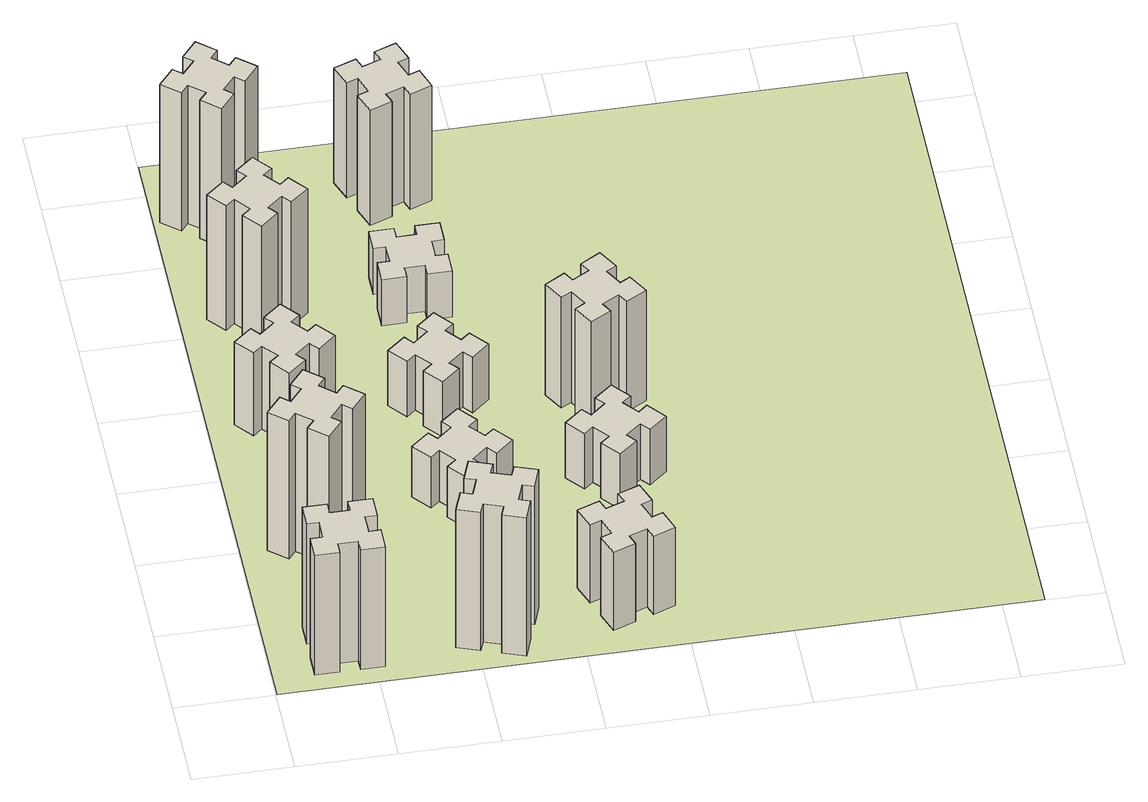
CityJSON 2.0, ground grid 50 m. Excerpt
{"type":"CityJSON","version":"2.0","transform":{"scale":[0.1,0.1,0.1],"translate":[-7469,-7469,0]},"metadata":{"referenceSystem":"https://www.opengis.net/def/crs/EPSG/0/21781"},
"CityObjects":{
"building1":{"type":"Building","attributes":{"class":"1000","function":"1000","usage":"1000","yearOfConstruction":2016,"roofType":"1000","measuredHeight":78,"storeysAboveGround":30,"storeysBelowGround":0},"geometry":[{"type":"Solid","lod":"1","boundaries":[[[[0,1,2,3,4,5,6,7,8,9,10,11,12,13,14,15,16,17,18,19]],[[17,16,20,21]],[[16,15,22,20]],[[15,14,23,22]],[[14,13,24,23]],[[13,12,25,24]],[[12,11,26,25]],[[11,10,27,26]],[[10,9,28,27]],[[9,8,29,28]],[[8,7,30,29]],[[7,6,31,30]],[[6,5,32,31]],[[5,4,33,32]],[[4,3,34,33]],[[3,2,35,34]],[[2,1,36,35]],[[1,0,37,36]],[[0,19,38,37]],[[19,18,39,38]],[[18,17,21,39]],[[24,25,26,27,28,29,30,31,32,33,34,35,36,37,38,39,21,20,22,23]]]]}]},
"building2":{"type":"Building","attributes":{"class":"1000","function":"1000","usage":"1000","yearOfConstruction":2016,"roofType":"1000","measuredHeight":90,"storeysAboveGround":30,"storeysBelowGround":0},"geometry":[{"type":"Solid","lod":"1","boundaries":[[[[40,41,42,43,44,45,46,47,48,49,50,51,52,53,54,55,56,57,58,59]],[[57,56,60,61]],[[56,55,62,60]],[[55,54,63,62]],[[54,53,64,63]],[[53,52,65,64]],[[52,51,66,65]],[[51,50,67,66]],[[50,49,68,67]],[[49,48,69,68]],[[48,47,70,69]],[[47,46,71,70]],[[46,45,72,71]],[[45,44,73,72]],[[44,43,74,73]],[[43,42,75,74]],[[42,41,76,75]],[[41,40,77,76]],[[40,59,78,77]],[[59,58,79,78]],[[58,57,61,79]],[[64,65,66,67,68,69,70,71,72,73,74,75,76,77,78,79,61,60,62,63]]]]}]},
"building3":{"type":"Building","attributes":{"class":"1000","function":"1000","usage":"1000","yearOfConstruction":2016,"roofType":"1000","measuredHeight":54,"storeysAboveGround":30,"storeysBelowGround":0},"geometry":[{"type":"Solid","lod":"1","boundaries":[[[[80,81,82,83,84,85,86,87,88,89,90,91,92,93,94,95,96,97,98,99]],[[97,96,100,101]],[[96,95,102,100]],[[95,94,103,102]],[[94,93,104,103]],[[93,92,105,104]],[[92,91,106,105]],[[91,90,107,106]],[[90,89,108,107]],[[89,88,109,108]],[[88,87,110,109]],[[87,86,111,110]],[[86,85,112,111]],[[85,84,113,112]],[[84,83,114,113]],[[83,82,115,114]],[[82,81,116,115]],[[81,80,117,116]],[[80,99,118,117]],[[99,98,119,118]],[[98,97,101,119]],[[104,105,106,107,108,109,110,111,112,113,114,115,116,117,118,119,101,100,102,103]]]]}]},
"building4":{"type":"Building","attributes":{"class":"1000","function":"1000","usage":"1000","yearOfConstruction":2016,"roofType":"1000","measuredHeight":81,"storeysAboveGround":30,"storeysBelowGround":0},"geometry":[{"type":"Solid","lod":"1","boundaries":[[[[120,121,122,123,124,125,126,127,128,129,130,131,132,133,134,135,136,137,138,139]],[[137,136,140,141]],[[136,135,142,140]],[[135,134,143,142]],[[134,133,144,143]],[[133,132,145,144]],[[132,131,146,145]],[[131,130,147,146]],[[130,129,148,147]],[[129,128,149,148]],[[128,127,150,149]],[[127,126,151,150]],[[126,125,152,151]],[[125,124,153,152]],[[124,123,154,153]],[[123,122,155,154]],[[122,121,156,155]],[[121,120,157,156]],[[120,139,158,157]],[[139,138,159,158]],[[138,137,141,159]],[[144,145,146,147,148,149,150,151,152,153,154,155,156,157,158,159,141,140,142,143]]]]}]},
"building5":{"type":"Building","attributes":{"class":"1000","function":"1000","usage":"1000","yearOfConstruction":2016,"roofType":"1000","measuredHeight":90,"storeysAboveGround":30,"storeysBelowGround":0},"geometry":[{"type":"Solid","lod":"1","boundaries":[[[[160,161,162,163,164,165,166,167,168,169,170,171,172,173,174,175,176,177,178,179]],[[177,176,180,181]],[[176,175,182,180]],[[175,174,183,182]],[[174,173,184,183]],[[173,172,185,184]],[[172,171,186,185]],[[171,170,187,186]],[[170,169,188,187]],[[169,168,189,188]],[[168,167,190,189]],[[167,166,191,190]],[[166,165,192,191]],[[165,164,193,192]],[[164,163,194,193]],[[163,162,195,194]],[[162,161,196,195]],[[161,160,197,196]],[[160,179,198,197]],[[179,178,199,198]],[[178,177,181,199]],[[184,185,186,187,188,189,190,191,192,193,194,195,196,197,198,199,181,180,182,183]]]]}]},
"building6":{"type":"Building","attributes":{"class":"1000","function":"1000","usage":"1000","yearOfConstruction":2016,"roofType":"1000","measuredHeight":90,"storeysAboveGround":30,"storeysBelowGround":0},"geometry":[{"type":"Solid","lod":"1","boundaries":[[[[200,201,202,203,204,205,206,207,208,209,210,211,212,213,214,215,216,217,218,219]],[[217,216,220,221]],[[216,215,222,220]],[[215,214,223,222]],[[214,213,224,223]],[[213,212,225,224]],[[212,211,226,225]],[[211,210,227,226]],[[210,209,228,227]],[[209,208,229,228]],[[208,207,230,229]],[[207,206,231,230]],[[206,205,232,231]],[[205,204,233,232]],[[204,203,234,233]],[[203,202,235,234]],[[202,201,236,235]],[[201,200,237,236]],[[200,219,238,237]],[[219,218,239,238]],[[218,217,221,239]],[[224,225,226,227,228,229,230,231,232,233,234,235,236,237,238,239,221,220,222,223]]]]}]},
"building7":{"type":"Building","attributes":{"class":"1000","function":"1000","usage":"1000","yearOfConstruction":2016,"roofType":"1000","measuredHeight":33,"storeysAboveGround":30,"storeysBelowGround":0},"geometry":[{"type":"Solid","lod":"1","boundaries":[[[[240,241,242,243,244,245,246,247,248,249,250,251,252,253,254,255,256,257,258,259]],[[257,256,260,261]],[[256,255,262,260]],[[255,254,263,262]],[[254,253,264,263]],[[253,252,265,264]],[[252,251,266,265]],[[251,250,267,266]],[[250,249,268,267]],[[249,248,269,268]],[[248,247,270,269]],[[247,246,271,270]],[[246,245,272,271]],[[245,244,273,272]],[[244,243,274,273]],[[243,242,275,274]],[[242,241,276,275]],[[241,240,277,276]],[[240,259,278,277]],[[259,258,279,278]],[[258,257,261,279]],[[264,265,266,267,268,269,270,271,272,273,274,275,276,277,278,279,261,260,262,263]]]]}]},
"building8":{"type":"Building","attributes":{"class":"1000","function":"1000","usage":"1000","yearOfConstruction":2016,"roofType":"1000","measuredHeight":36,"storeysAboveGround":30,"storeysBelowGround":0},"geometry":[{"type":"Solid","lod":"1","boundaries":[[[[280,281,282,283,284,285,286,287,288,289,290,291,292,293,294,295,296,297,298,299]],[[297,296,300,301]],[[296,295,302,300]],[[295,294,303,302]],[[294,293,304,303]],[[293,292,305,304]],[[292,291,306,305]],[[291,290,307,306]],[[290,289,308,307]],[[289,288,309,308]],[[288,287,310,309]],[[287,286,311,310]],[[286,285,312,311]],[[285,284,313,312]],[[284,283,314,313]],[[283,282,315,314]],[[282,281,316,315]],[[281,280,317,316]],[[280,299,318,317]],[[299,298,319,318]],[[298,297,301,319]],[[304,305,306,307,308,309,310,311,312,313,314,315,316,317,318,319,301,300,302,303]]]]}]},
"building9":{"type":"Building","attributes":{"class":"1000","function":"1000","usage":"1000","yearOfConstruction":2016,"roofType":"1000","measuredHeight":51,"storeysAboveGround":30,"storeysBelowGround":0},"geometry":[{"type":"Solid","lod":"1","boundaries":[[[[320,321,322,323,324,325,326,327,328,329,330,331,332,333,334,335,336,337,338,339]],[[337,336,340,341]],[[336,335,342,340]],[[335,334,343,342]],[[334,333,344,343]],[[333,332,345,344]],[[332,331,346,345]],[[331,330,347,346]],[[330,329,348,347]],[[329,328,349,348]],[[328,327,350,349]],[[327,326,351,350]],[[326,325,352,351]],[[325,324,353,352]],[[324,323,354,353]],[[323,322,355,354]],[[322,321,356,355]],[[321,320,357,356]],[[320,339,358,357]],[[339,338,359,358]],[[338,337,341,359]],[[344,345,346,347,348,349,350,351,352,353,354,355,356,357,358,359,341,340,342,343]]]]}]},
"building10":{"type":"Building","attributes":{"class":"1000","function":"1000","usage":"1000","yearOfConstruction":2016,"roofType":"1000","measuredHeight":30,"storeysAboveGround":30,"storeysBelowGround":0},"geometry":[{"type":"Solid","lod":"1","boundaries":[[[[360,361,362,363,364,365,366,367,368,369,370,371,372,373,374,375,376,377,378,379]],[[377,376,380,381]],[[376,375,382,380]],[[375,374,383,382]],[[374,373,384,383]],[[373,372,385,384]],[[372,371,386,385]],[[371,370,387,386]],[[370,369,388,387]],[[369,368,389,388]],[[368,367,390,389]],[[367,366,391,390]],[[366,365,392,391]],[[365,364,393,392]],[[364,363,394,393]],[[363,362,395,394]],[[362,361,396,395]],[[361,360,397,396]],[[360,379,398,397]],[[379,378,399,398]],[[378,377,381,399]],[[384,385,386,387,388,389,390,391,392,393,394,395,396,397,398,399,381,380,382,383]]]]}]},
"building11":{"type":"Building","attributes":{"class":"1000","function":"1000","usage":"1000","yearOfConstruction":2016,"roofType":"1000","measuredHeight":75,"storeysAboveGround":30,"storeysBelowGround":0},"geometry":[{"type":"Solid","lod":"1","boundaries":[[[[400,401,402,403,404,405,406,407,408,409,410,411,412,413,414,415,416,417,418,419]],[[417,416,420,421]],[[416,415,422,420]],[[415,414,423,422]],[[414,413,424,423]],[[413,412,425,424]],[[412,411,426,425]],[[411,410,427,426]],[[410,409,428,427]],[[409,408,429,428]],[[408,407,430,429]],[[407,406,431,430]],[[406,405,432,431]],[[405,404,433,432]],[[404,403,434,433]],[[403,402,435,434]],[[402,401,436,435]],[[401,400,437,436]],[[400,419,438,437]],[[419,418,439,438]],[[418,417,421,439]],[[424,425,426,427,428,429,430,431,432,433,434,435,436,437,438,439,421,420,422,423]]]]}]},
"building12":{"type":"Building","attributes":{"class":"1000","function":"1000","usage":"1000","yearOfConstruction":2016,"roofType":"1000","measuredHeight":36,"storeysAboveGround":30,"storeysBelowGround":0},"geometry":[{"type":"Solid","lod":"1","boundaries":[[[[440,441,442,443,444,445,446,447,448,449,450,451,452,453,454,455,456,457,458,459]],[[457,456,460,461]],[[456,455,462,460]],[[455,454,463,462]],[[454,453,464,463]],[[453,452,465,464]],[[452,451,466,465]],[[451,450,467,466]],[[450,449,468,467]],[[449,448,469,468]],[[448,447,470,469]],[[447,446,471,470]],[[446,445,472,471]],[[445,444,473,472]],[[444,443,474,473]],[[443,442,475,474]],[[442,441,476,475]],[[441,440,477,476]],[[440,459,478,477]],[[459,458,479,478]],[[458,457,461,479]],[[464,465,466,467,468,469,470,471,472,473,474,475,476,477,478,479,461,460,462,463]]]]}]},
"building13":{"type":"Building","attributes":{"class":"1000","function":"1000","usage":"1000","yearOfConstruction":2016,"roofType":"1000","measuredHeight":72,"storeysAboveGround":30,"storeysBelowGround":0},"geometry":[{"type":"Solid","lod":"1","boundaries":[[[[480,481,482,483,484,485,486,487,488,489,490,491,492,493,494,495,496,497,498,499]],[[497,496,500,501]],[[496,495,502,500]],[[495,494,503,502]],[[494,493,504,503]],[[493,492,505,504]],[[492,491,506,505]],[[491,490,507,506]],[[490,489,508,507]],[[489,488,509,508]],[[488,487,510,509]],[[487,486,511,510]],[[486,485,512,511]],[[485,484,513,512]],[[484,483,514,513]],[[483,482,515,514]],[[482,481,516,515]],[[481,480,517,516]],[[480,499,518,517]],[[499,498,519,518]],[[498,497,501,519]],[[504,505,506,507,508,509,510,511,512,513,514,515,516,517,518,519,501,500,502,503]]]]}]},
"landuse1":{"type":"LandUse","attributes":{"name":"plot1","function":"1010"},"geometry":[{"type":"MultiSurface","lod":"1","boundaries":[[[520,521,522,523]]]}]}
},
"vertices":[
[265,325,0],[265,225,0],[205,225,0],[205,105,0],[325,105,0],[325,165,0],[425,165,0],[425,105,0],[545,105,0],[545,225,0],[485,225,0],[485,325,0],[545,325,0],[545,445,0],[425,445,0],[425,385,0],[325,385,0],[325,445,0],[205,445,0],[205,325,0],[325,385,780],[325,445,780],[425,385,780],[425,445,780],[545,445,780],[545,325,780],[485,325,780],[485,225,780],[545,225,780],[545,105,780],[425,105,780],[425,165,780],[325,165,780],[325,105,780],[205,105,780],[205,225,780],[265,225,780],[265,325,780],[205,325,780],[205,445,780],
[484,1067,0],[408,1132,0],[446,1178,0],[354,1255,0],[277,1163,0],[323,1124,0],[259,1048,0],[213,1086,0],[136,994,0],[228,917,0],[266,963,0],[343,899,0],[304,853,0],[396,776,0],[473,868,0],[427,906,0],[492,983,0],[538,944,0],[615,1036,0],[523,1113,0],[492,983,900],[538,944,900],[427,906,900],[473,868,900],[396,776,900],[304,853,900],[343,899,900],[266,963,900],[228,917,900],[136,994,900],[213,1086,900],[259,1048,900],[323,1124,900],[277,1163,900],[354,1255,900],[446,1178,900],[408,1132,900],[484,1067,900],[523,1113,900],[615,1036,900],
[492,1888,0],[427,1964,0],[473,2003,0],[396,2095,0],[304,2018,0],[343,1972,0],[266,1907,0],[228,1953,0],[136,1876,0],[213,1784,0],[259,1823,0],[323,1746,0],[277,1708,0],[354,1616,0],[446,1693,0],[408,1739,0],[484,1803,0],[523,1757,0],[615,1834,0],[538,1926,0],[484,1803,540],[523,1757,540],[408,1739,540],[446,1693,540],[354,1616,540],[277,1708,540],[323,1746,540],[259,1823,540],[213,1784,540],[136,1876,540],[228,1953,540],[266,1907,540],[343,1972,540],[304,2018,540],[396,2095,540],[473,2003,540],[427,1964,540],[492,1888,540],[538,1926,540],[615,1834,540],
[343,2712,0],[266,2647,0],[228,2693,0],[136,2616,0],[213,2524,0],[259,2563,0],[323,2486,0],[277,2448,0],[354,2356,0],[446,2433,0],[408,2479,0],[484,2543,0],[523,2497,0],[615,2574,0],[538,2666,0],[492,2628,0],[427,2704,0],[473,2743,0],[396,2835,0],[304,2758,0],[427,2704,810],[473,2743,810],[492,2628,810],[538,2666,810],[615,2574,810],[523,2497,810],[484,2543,810],[408,2479,810],[446,2433,810],[354,2356,810],[277,2448,810],[323,2486,810],[259,2563,810],[213,2524,810],[136,2616,810],[228,2693,810],[266,2647,810],[343,2712,810],[304,2758,810],[396,2835,810],
[1029,360,0],[995,266,0],[939,287,0],[897,174,0],[1010,133,0],[1031,189,0],[1125,155,0],[1104,99,0],[1217,57,0],[1258,170,0],[1202,191,0],[1236,285,0],[1292,264,0],[1333,377,0],[1220,418,0],[1200,362,0],[1106,396,0],[1127,452,0],[1014,493,0],[973,380,0],[1106,396,900],[1127,452,900],[1200,362,900],[1220,418,900],[1333,377,900],[1292,264,900],[1236,285,900],[1202,191,900],[1258,170,900],[1217,57,900],[1104,99,900],[1125,155,900],[1031,189,900],[1010,133,900],[897,174,900],[939,287,900],[995,266,900],[1029,360,900],[973,380,900],[1014,493,900],
[384,3387,0],[308,3452,0],[346,3498,0],[254,3575,0],[177,3483,0],[223,3444,0],[159,3368,0],[113,3406,0],[36,3314,0],[128,3237,0],[166,3283,0],[243,3219,0],[204,3173,0],[296,3096,0],[373,3188,0],[327,3226,0],[392,3303,0],[438,3264,0],[515,3356,0],[423,3433,0],[392,3303,900],[438,3264,900],[327,3226,900],[373,3188,900],[296,3096,900],[204,3173,900],[243,3219,900],[166,3283,900],[128,3237,900],[36,3314,900],[113,3406,900],[159,3368,900],[223,3444,900],[177,3483,900],[254,3575,900],[346,3498,900],[308,3452,900],[384,3387,900],[423,3433,900],[515,3356,900],
[1083,1332,0],[1006,1267,0],[968,1313,0],[876,1236,0],[953,1144,0],[999,1183,0],[1063,1106,0],[1017,1068,0],[1094,976,0],[1186,1053,0],[1148,1099,0],[1224,1163,0],[1263,1117,0],[1355,1194,0],[1278,1286,0],[1232,1248,0],[1167,1324,0],[1213,1363,0],[1136,1455,0],[1044,1378,0],[1167,1324,330],[1213,1363,330],[1232,1248,330],[1278,1286,330],[1355,1194,330],[1263,1117,330],[1224,1163,330],[1148,1099,330],[1186,1053,330],[1094,976,330],[1017,1068,330],[1063,1106,330],[999,1183,330],[953,1144,330],[876,1236,330],[968,1313,330],[1006,1267,330],[1083,1332,330],[1044,1378,330],[1136,1455,330],
[1232,1888,0],[1167,1964,0],[1213,2003,0],[1136,2095,0],[1044,2018,0],[1083,1972,0],[1006,1907,0],[968,1953,0],[876,1876,0],[953,1784,0],[999,1823,0],[1063,1746,0],[1017,1708,0],[1094,1616,0],[1186,1693,0],[1148,1739,0],[1224,1803,0],[1263,1757,0],[1355,1834,0],[1278,1926,0],[1224,1803,360],[1263,1757,360],[1148,1739,360],[1186,1693,360],[1094,1616,360],[1017,1708,360],[1063,1746,360],[999,1823,360],[953,1784,360],[876,1876,360],[968,1953,360],[1006,1907,360],[1083,1972,360],[1044,2018,360],[1136,2095,360],[1213,2003,360],[1167,1964,360],[1232,1888,360],[1278,1926,360],[1355,1834,360],
[1765,496,0],[1671,462,0],[1650,518,0],[1537,477,0],[1579,364,0],[1635,385,0],[1669,291,0],[1613,270,0],[1654,157,0],[1767,199,0],[1746,255,0],[1840,289,0],[1860,233,0],[1973,274,0],[1932,387,0],[1876,366,0],[1842,460,0],[1898,480,0],[1857,593,0],[1744,552,0],[1842,460,510],[1898,480,510],[1876,366,510],[1932,387,510],[1973,274,510],[1860,233,510],[1840,289,510],[1746,255,510],[1767,199,510],[1654,157,510],[1613,270,510],[1669,291,510],[1635,385,510],[1579,364,510],[1537,477,510],[1650,518,510],[1671,462,510],[1765,496,510],[1744,552,510],[1857,593,510],
[1225,2545,0],[1225,2645,0],[1285,2645,0],[1285,2765,0],[1165,2765,0],[1165,2705,0],[1065,2705,0],[1065,2765,0],[945,2765,0],[945,2645,0],[1005,2645,0],[1005,2545,0],[945,2545,0],[945,2425,0],[1065,2425,0],[1065,2485,0],[1165,2485,0],[1165,2425,0],[1285,2425,0],[1285,2545,0],[1165,2485,300],[1165,2425,300],[1065,2485,300],[1065,2425,300],[945,2425,300],[945,2545,300],[1005,2545,300],[1005,2645,300],[945,2645,300],[945,2765,300],[1065,2765,300],[1065,2705,300],[1165,2705,300],[1165,2765,300],[1285,2765,300],[1285,2645,300],[1225,2645,300],[1225,2545,300],[1285,2545,300],[1285,2425,300],
[1125,3456,0],[1031,3422,0],[1010,3478,0],[897,3437,0],[939,3324,0],[995,3345,0],[1029,3251,0],[973,3230,0],[1014,3117,0],[1127,3159,0],[1106,3215,0],[1200,3249,0],[1220,3193,0],[1333,3234,0],[1292,3347,0],[1236,3326,0],[1202,3420,0],[1258,3440,0],[1217,3553,0],[1104,3512,0],[1202,3420,750],[1258,3440,750],[1236,3326,750],[1292,3347,750],[1333,3234,750],[1220,3193,750],[1200,3249,750],[1106,3215,750],[1127,3159,750],[1014,3117,750],[973,3230,750],[1029,3251,750],[995,3345,750],[939,3324,750],[897,3437,750],[1010,3478,750],[1031,3422,750],[1125,3456,750],[1104,3512,750],[1217,3553,750],
[1823,1332,0],[1746,1267,0],[1708,1313,0],[1616,1236,0],[1693,1144,0],[1739,1183,0],[1803,1106,0],[1757,1068,0],[1834,976,0],[1926,1053,0],[1888,1099,0],[1964,1163,0],[2003,1117,0],[2095,1194,0],[2018,1286,0],[1972,1248,0],[1907,1324,0],[1953,1363,0],[1876,1455,0],[1784,1378,0],[1907,1324,360],[1953,1363,360],[1972,1248,360],[2018,1286,360],[2095,1194,360],[2003,1117,360],[1964,1163,360],[1888,1099,360],[1926,1053,360],[1834,976,360],[1757,1068,360],[1803,1106,360],[1739,1183,360],[1693,1144,360],[1616,1236,360],[1708,1313,360],[1746,1267,360],[1823,1332,360],[1784,1378,360],[1876,1455,360],
[1976,1767,0],[1926,1854,0],[1978,1884,0],[1918,1988,0],[1814,1928,0],[1844,1876,0],[1757,1826,0],[1727,1878,0],[1623,1818,0],[1683,1714,0],[1735,1744,0],[1785,1657,0],[1733,1627,0],[1793,1523,0],[1897,1583,0],[1867,1635,0],[1954,1685,0],[1984,1633,0],[2088,1693,0],[2028,1797,0],[1954,1685,720],[1984,1633,720],[1867,1635,720],[1897,1583,720],[1793,1523,720],[1733,1627,720],[1785,1657,720],[1735,1744,720],[1683,1714,720],[1623,1818,720],[1727,1878,720],[1757,1826,720],[1844,1876,720],[1814,1928,720],[1918,1988,720],[1978,1884,720],[1926,1854,720],[1976,1767,720],[2028,1797,720],[2088,1693,720],
[5,3705,0],[3705,3705,0],[3705,5,0],[5,5,0]
]}
